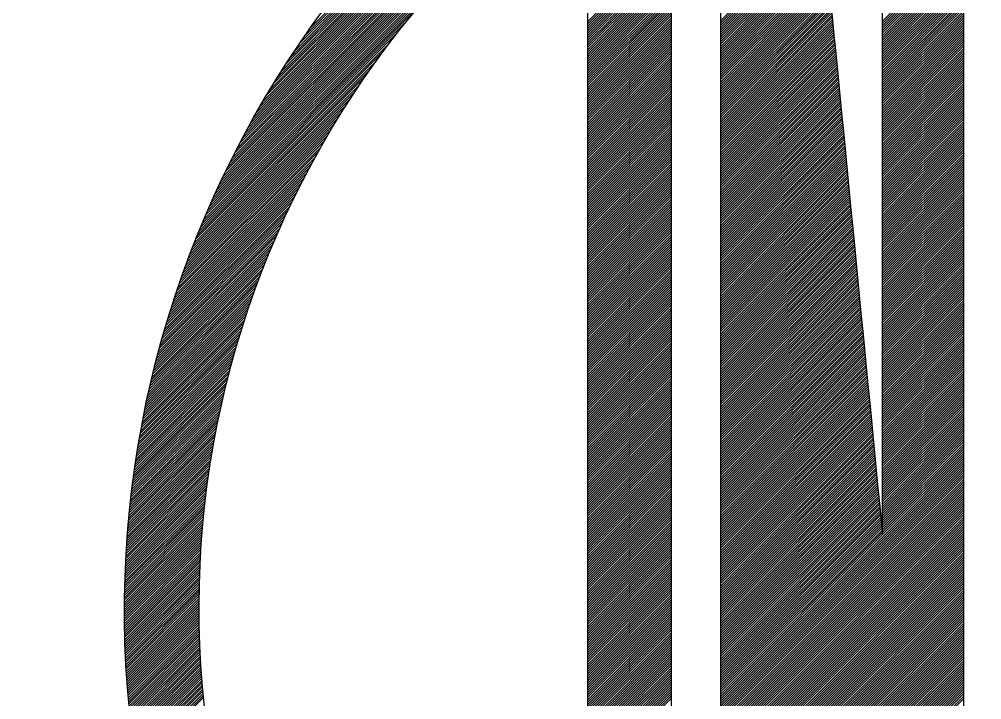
# Model space of a CAD drawing. Header units: inches. Extents: x -49881 to 95347, y -45374 to 27845.
# Drawn here: x 35354.1 to 35693.9, y 6308 to 6548.2 of the extents above; entities that cross this region are included whole.
import ezdxf

# ---------------------------------------------------------------- set-up
doc = ezdxf.new("R2010")
doc.units = ezdxf.units.IN
doc.header["$MEASUREMENT"] = 0
doc.layers.add('ONDOCS', color=7, linetype='Continuous', lineweight=0)

# ---------------------------------------------------------------- blocks, each defined once
blk = doc.blocks.new('240 BORDER A2')
at = {"layer": 'ONDOCS', "color": 7, "linetype": 'Continuous', "lineweight": -3, "ltscale": 100}
for p, q in [((574.3811, 56.5005), (577.5588, 59.6782)), ((574.3918, 56.5254), (577.534, 59.6675)), ((574.4027, 56.5504), (577.5089, 59.6566)), ((574.4138, 56.5757), (577.4836, 59.6455)), ((574.4252, 56.6013), (577.4581, 59.6341)), ((574.4369, 56.6271), (577.4322, 59.6224)), ((574.4488, 56.6531), (577.4062, 59.6105)), ((574.4611, 56.6795), (577.3798, 59.5982)), ((574.4736, 56.7062), (577.3531, 59.5857)), ((574.4864, 56.7331), (577.3262, 59.5729)), ((574.4995, 56.7604), (577.2989, 59.5598)), ((574.513, 56.788), (577.2713, 59.5463)), ((574.5268, 56.816), (577.2433, 59.5325)), ((574.541, 56.8443), (577.215, 59.5183)), ((574.5556, 56.873), (577.1863, 59.5037)), ((574.5705, 56.9021), (577.1572, 59.4888)), ((574.5859, 56.9316), (577.1277, 59.4734)), ((574.6017, 56.9616), (577.0977, 59.4576)), ((574.618, 56.992), (577.0673, 59.4413)), ((574.6348, 57.023), (577.0363, 59.4245)), ((574.6522, 57.0544), (577.0049, 59.4071)), ((574.67, 57.0865), (576.9728, 59.3893)), ((574.6885, 57.1191), (576.9402, 59.3708)), ((574.7076, 57.1523), (576.907, 59.3517)), ((574.7274, 57.1863), (576.873, 59.3319)), ((574.748, 57.221), (576.8383, 59.3113)), ((574.7693, 57.2565), (576.8029, 59.29)), ((574.7915, 57.2928), (576.7665, 59.2678)), ((574.8147, 57.3301), (576.7292, 59.2446)), ((574.8389, 57.3684), (576.6909, 59.2204)), ((574.8642, 57.4079), (576.6514, 59.1951)), ((574.8908, 57.4487), (576.6106, 59.1685)), ((574.9189, 57.4909), (576.5684, 59.1404)), ((574.9486, 57.5347), (576.5246, 59.1107)), ((574.9801, 57.5804), (576.4789, 59.0792)), ((575.0139, 57.6283), (576.431, 59.0454)), ((577.476, 57.6704), (578.0879, 58.2823)), ((577.476, 57.6562), (578.0892, 58.2694)), ((577.476, 57.6421), (578.0904, 58.2565)), ((577.476, 57.628), (578.0917, 58.2436)), ((577.476, 57.6138), (578.0929, 58.2307)), ((577.476, 57.5997), (578.0942, 58.2178)), ((576.6771, 57.6646), (577.1784, 58.1659)), ((577.476, 57.5855), (578.0954, 58.205)), ((577.476, 57.5714), (578.0967, 58.1921)), ((577.476, 57.5572), (578.0979, 58.1792)), ((577.476, 57.5431), (578.0992, 58.1663)), ((576.6771, 57.6505), (577.1784, 58.1517)), ((576.6771, 57.6363), (577.1784, 58.1376)), ((576.6771, 57.6222), (577.1784, 58.1234)), ((576.6771, 57.608), (577.1784, 58.1093)), ((577.476, 57.529), (578.1004, 58.1534)), ((577.476, 57.5148), (578.1017, 58.1405)), ((577.476, 57.5007), (578.1029, 58.1276)), ((577.476, 57.4865), (578.1042, 58.1147)), ((577.476, 57.4724), (578.1054, 58.1018)), ((578.4472, 57.6658), (578.9328, 58.1514)), ((578.4472, 57.6516), (578.9328, 58.1372)), ((578.4472, 57.6375), (578.9328, 58.1231)), ((578.4472, 57.6233), (578.9328, 58.1089)), ((576.6771, 57.5939), (577.1784, 58.0952)), ((576.6771, 57.5798), (577.1784, 58.081)), ((576.6771, 57.5656), (577.1784, 58.0669)), ((576.6771, 57.5515), (577.1784, 58.0527)), ((577.476, 57.4582), (578.1067, 58.0889)), ((577.476, 57.4441), (578.1079, 58.076)), ((577.476, 57.43), (578.1092, 58.0632)), ((577.476, 57.4158), (578.1104, 58.0503)), ((578.4472, 57.6092), (578.9328, 58.0948)), ((578.4472, 57.5951), (578.9328, 58.0806)), ((578.4472, 57.5809), (578.9328, 58.0665)), ((578.4472, 57.5668), (578.9328, 58.0524)), ((576.6771, 57.5373), (577.1784, 58.0386)), ((576.6771, 57.5232), (577.1784, 58.0245)), ((576.6771, 57.5091), (577.1784, 58.0103)), ((576.6771, 57.4949), (577.1784, 57.9962)), ((577.476, 57.4017), (578.1117, 58.0374)), ((577.476, 57.3875), (578.1129, 58.0245)), ((577.476, 57.3734), (578.1142, 58.0116)), ((577.476, 57.3593), (578.1154, 57.9987)), ((577.476, 57.3451), (578.1167, 57.9858)), ((578.4472, 57.5526), (578.9328, 58.0382)), ((578.4472, 57.5385), (578.9328, 58.0241)), ((578.4472, 57.5243), (578.9328, 58.0099)), ((578.4472, 57.5102), (578.9328, 57.9958)), ((576.6771, 57.4808), (577.1784, 57.982)), ((576.6771, 57.4666), (577.1784, 57.9679)), ((576.6771, 57.4525), (577.1784, 57.9537)), ((576.6771, 57.4383), (577.1784, 57.9396)), ((576.6771, 57.4242), (577.1784, 57.9255)), ((577.476, 57.331), (578.1179, 57.9729)), ((577.476, 57.3168), (578.1192, 57.96)), ((577.476, 57.3027), (578.1205, 57.9471)), ((577.476, 57.2885), (578.1217, 57.9342)), ((578.4472, 57.4961), (578.9328, 57.9817)), ((578.4472, 57.4819), (578.9328, 57.9675)), ((578.4472, 57.4678), (578.9328, 57.9534)), ((578.4472, 57.4536), (578.9328, 57.9392)), ((578.4472, 57.4395), (578.9328, 57.9251)), ((576.6771, 57.4101), (577.1784, 57.9113)), ((576.6771, 57.3959), (577.1784, 57.8972)), ((576.6771, 57.3818), (577.1784, 57.883)), ((576.6771, 57.3676), (577.1784, 57.8689)), ((577.476, 57.2744), (578.123, 57.9214)), ((577.476, 57.2603), (578.1242, 57.9085)), ((577.476, 57.2461), (578.1255, 57.8956)), ((577.476, 57.232), (578.1267, 57.8827)), ((577.476, 57.2178), (578.128, 57.8698)), ((578.4472, 57.4253), (578.9328, 57.9109)), ((578.4472, 57.4112), (578.9328, 57.8968)), ((578.4472, 57.3971), (578.9328, 57.8827)), ((578.4472, 57.3829), (578.9328, 57.8685)), ((574.3706, 56.4759), (575.7533, 57.8586)), ((576.6771, 57.3535), (577.1784, 57.8547)), ((576.6771, 57.3393), (577.1784, 57.8406)), ((576.6771, 57.3252), (577.1784, 57.8265)), ((576.6771, 57.3111), (577.1784, 57.8123)), ((577.476, 57.2037), (578.1292, 57.8569)), ((577.476, 57.1895), (578.1305, 57.844)), ((577.476, 57.1754), (578.1317, 57.8311)), ((577.476, 57.1613), (578.133, 57.8182)), ((578.4472, 57.3688), (578.9328, 57.8544)), ((578.4472, 57.3546), (578.9328, 57.8402)), ((578.4472, 57.3405), (578.9328, 57.8261)), ((578.4472, 57.3264), (578.9328, 57.8119)), ((574.3604, 56.4516), (575.6623, 57.7534)), ((576.6771, 57.2969), (577.1784, 57.7982)), ((576.6771, 57.2828), (577.1784, 57.784)), ((576.6771, 57.2686), (577.1784, 57.7699)), ((576.6771, 57.2545), (577.1784, 57.7558)), ((577.476, 57.1471), (578.1342, 57.8053)), ((577.476, 57.133), (578.1355, 57.7924)), ((577.476, 57.1188), (578.1367, 57.7796)), ((577.476, 57.1047), (578.138, 57.7667)), ((577.476, 57.0906), (578.1392, 57.7538)), ((578.4472, 57.3122), (578.9328, 57.7978)), ((578.4472, 57.2981), (578.9328, 57.7837)), ((578.4472, 57.2839), (578.9328, 57.7695)), ((578.4472, 57.2698), (578.9328, 57.7554)), ((576.6771, 57.2404), (577.1784, 57.7416)), ((576.6771, 57.2262), (577.1784, 57.7275)), ((576.6771, 57.2121), (577.1784, 57.7133)), ((576.6771, 57.1979), (577.1784, 57.6992)), ((577.476, 57.0764), (578.1405, 57.7409)), ((577.476, 57.0623), (578.1417, 57.728)), ((577.476, 57.0481), (578.143, 57.7151)), ((577.476, 57.034), (578.1442, 57.7022)), ((578.4472, 57.2556), (578.9328, 57.7412)), ((578.4472, 57.2415), (578.9328, 57.7271)), ((578.4472, 57.2274), (578.9328, 57.713)), ((578.4472, 57.2132), (578.9328, 57.6988)), ((574.3504, 56.4274), (575.5942, 57.6713)), ((576.6771, 57.1838), (577.1784, 57.685)), ((576.6771, 57.1696), (577.1784, 57.6709)), ((576.6771, 57.1555), (577.1784, 57.6568)), ((576.6771, 57.1414), (577.1784, 57.6426)), ((577.476, 57.0198), (578.1455, 57.6893)), ((577.476, 57.0057), (578.1467, 57.6764)), ((577.476, 56.9916), (578.148, 57.6635)), ((577.476, 56.9774), (578.1492, 57.6506)), ((577.476, 56.9633), (578.1505, 57.6378)), ((578.4472, 57.1991), (578.9328, 57.6847)), ((578.4472, 57.1849), (578.9328, 57.6705)), ((578.4472, 57.1708), (578.9328, 57.6564)), ((578.4472, 57.1566), (578.9328, 57.6422)), ((574.3406, 56.4035), (575.5381, 57.601)), ((576.6771, 57.1272), (577.1784, 57.6285)), ((576.6771, 57.1131), (577.1784, 57.6143)), ((576.6771, 57.0989), (577.1784, 57.6002)), ((576.6771, 57.0848), (577.1784, 57.586)), ((577.476, 56.9491), (578.1517, 57.6249)), ((577.476, 56.935), (578.153, 57.612)), ((577.476, 56.9208), (578.1542, 57.5991)), ((577.476, 56.9067), (578.1555, 57.5862)), ((578.4472, 57.1425), (578.9328, 57.6281)), ((578.4472, 57.1284), (578.9328, 57.614)), ((578.4472, 57.1142), (578.9328, 57.5998)), ((578.4472, 57.1001), (578.9328, 57.5857)), ((574.331, 56.3797), (575.4896, 57.5384)), ((576.6771, 57.0706), (577.1784, 57.5719)), ((576.6771, 57.0565), (577.1784, 57.5578)), ((576.6771, 57.0424), (577.1784, 57.5436)), ((576.6771, 57.0282), (577.1784, 57.5295)), ((577.476, 56.8926), (578.1567, 57.5733)), ((577.476, 56.8784), (578.158, 57.5604)), ((577.476, 56.8643), (578.1592, 57.5475)), ((577.476, 56.8501), (578.1605, 57.5346)), ((577.476, 56.836), (578.1617, 57.5217)), ((578.4472, 57.0859), (578.9328, 57.5715)), ((578.4472, 57.0718), (578.9328, 57.5574)), ((578.4472, 57.0577), (578.9328, 57.5432)), ((578.4472, 57.0435), (578.9328, 57.5291)), ((574.3216, 56.3562), (575.4466, 57.4811)), ((576.6771, 57.0141), (577.1784, 57.5153)), ((576.6771, 56.9999), (577.1784, 57.5012)), ((576.6771, 56.9858), (577.1784, 57.4871)), ((576.6771, 56.9717), (577.1784, 57.4729)), ((577.476, 56.8219), (578.163, 57.5088)), ((577.476, 56.8077), (578.1642, 57.496)), ((577.476, 56.7936), (578.1655, 57.4831)), ((577.476, 56.7794), (578.1668, 57.4702)), ((578.4472, 57.0294), (578.9328, 57.515)), ((578.4472, 57.0152), (578.9328, 57.5008)), ((578.4472, 57.0011), (578.9328, 57.4867)), ((578.4472, 56.9869), (578.9328, 57.4725)), ((574.3123, 56.3328), (575.4076, 57.428)), ((576.6771, 56.9575), (577.1784, 57.4588)), ((576.6771, 56.9434), (577.1784, 57.4446)), ((576.6771, 56.9292), (577.1784, 57.4305)), ((576.6771, 56.9151), (577.1784, 57.4163)), ((577.476, 56.7653), (578.168, 57.4573)), ((577.476, 56.7511), (578.1693, 57.4444)), ((577.476, 56.737), (578.1705, 57.4315)), ((577.476, 56.7229), (578.1718, 57.4186)), ((577.476, 56.7087), (578.173, 57.4057)), ((578.4472, 56.9728), (578.9328, 57.4584)), ((578.4472, 56.9587), (578.9328, 57.4443)), ((578.4472, 56.9445), (578.9328, 57.4301)), ((578.4472, 56.9304), (578.9328, 57.416)), ((574.3033, 56.3096), (575.3718, 57.3781)), ((576.6771, 56.9009), (577.1784, 57.4022)), ((576.6771, 56.8868), (577.1784, 57.3881)), ((576.6771, 56.8727), (577.1784, 57.3739)), ((576.6771, 56.8585), (577.1784, 57.3598)), ((577.476, 56.6946), (578.1743, 57.3928)), ((577.476, 56.6804), (578.1755, 57.3799)), ((577.476, 56.6663), (578.1768, 57.367)), ((577.476, 56.6521), (578.178, 57.3542)), ((578.4472, 56.9162), (578.9328, 57.4018)), ((578.4472, 56.9021), (578.9328, 57.3877)), ((578.4472, 56.8879), (578.9328, 57.3735)), ((578.4472, 56.8738), (578.9328, 57.3594)), ((574.2944, 56.2866), (575.3388, 57.3309)), ((576.6771, 56.8444), (577.1784, 57.3456)), ((576.6771, 56.8302), (577.1784, 57.3315)), ((576.6771, 56.8161), (577.1784, 57.3173)), ((576.6771, 56.8019), (577.1784, 57.3032)), ((576.6771, 56.7878), (577.1784, 57.2891)), ((577.476, 56.638), (578.1793, 57.3413)), ((577.476, 56.6239), (578.1805, 57.3284)), ((577.476, 56.6097), (578.1818, 57.3155)), ((577.476, 56.5956), (578.183, 57.3026)), ((577.476, 56.5814), (578.1843, 57.2897)), ((578.4472, 56.8597), (578.9328, 57.3453)), ((578.4472, 56.8455), (578.9328, 57.3311)), ((578.4472, 56.8314), (578.9328, 57.317)), ((578.4472, 56.8172), (578.9328, 57.3028)), ((578.4472, 56.8031), (578.9328, 57.2887)), ((574.2772, 56.2411), (575.279, 57.2429)), ((574.2857, 56.2638), (575.3079, 57.286)), ((576.6771, 56.7737), (577.1784, 57.2749)), ((576.6771, 56.7595), (577.1784, 57.2608)), ((576.6771, 56.7454), (577.1784, 57.2466)), ((576.6771, 56.7312), (577.1784, 57.2325)), ((577.476, 56.5673), (578.1855, 57.2768)), ((577.476, 56.5532), (578.1868, 57.2639)), ((577.476, 56.539), (578.188, 57.251)), ((577.476, 56.5249), (578.1893, 57.2381)), ((578.4472, 56.789), (578.9328, 57.2745)), ((578.4472, 56.7748), (578.9328, 57.2604)), ((578.4472, 56.7607), (578.9328, 57.2463)), ((578.4472, 56.7465), (578.9328, 57.2321)), ((574.2688, 56.2186), (575.2517, 57.2014)), ((576.6771, 56.7171), (577.1784, 57.2184)), ((576.6771, 56.703), (577.1784, 57.2042)), ((576.6771, 56.6888), (577.1784, 57.1901)), ((576.6771, 56.6747), (577.1784, 57.1759)), ((577.476, 56.5107), (578.1905, 57.2253)), ((577.476, 56.4966), (578.1918, 57.2124)), ((577.476, 56.4824), (578.193, 57.1995)), ((577.476, 56.4683), (578.1943, 57.1866)), ((577.476, 56.4542), (578.1955, 57.1737)), ((578.4472, 56.7324), (578.9328, 57.218)), ((578.4472, 56.7182), (578.9328, 57.2038)), ((578.4472, 56.7041), (578.9328, 57.1897)), ((578.4472, 56.69), (578.9328, 57.1756)), ((574.2526, 56.1741), (575.2013, 57.1228)), ((574.2606, 56.1962), (575.2259, 57.1615)), ((576.6771, 56.6605), (577.1784, 57.1618)), ((576.6771, 56.6464), (577.1784, 57.1476)), ((576.6771, 56.6322), (577.1784, 57.1335)), ((576.6771, 56.6181), (577.1784, 57.1194)), ((577.476, 56.44), (578.1968, 57.1608)), ((577.476, 56.4259), (578.198, 57.1479)), ((577.476, 56.4117), (578.1993, 57.135)), ((577.476, 56.3976), (578.2005, 57.1221)), ((578.4472, 56.6758), (578.9328, 57.1614)), ((578.4472, 56.6617), (578.9328, 57.1473)), ((578.4472, 56.6475), (578.9328, 57.1331)), ((578.4472, 56.6334), (578.9328, 57.119)), ((574.2447, 56.152), (575.1779, 57.0852)), ((576.6771, 56.604), (577.1784, 57.1052)), ((576.6771, 56.5898), (577.1784, 57.0911)), ((576.6771, 56.5757), (577.1784, 57.0769)), ((576.6771, 56.5615), (577.1784, 57.0628)), ((577.476, 56.3834), (578.2018, 57.1092)), ((577.476, 56.3693), (578.203, 57.0963)), ((577.476, 56.3552), (578.2043, 57.0835)), ((577.476, 56.341), (578.2055, 57.0706)), ((577.476, 56.3269), (578.2068, 57.0577)), ((578.4472, 56.6192), (578.9328, 57.1048)), ((578.4472, 56.6051), (578.9328, 57.0907)), ((578.4472, 56.591), (578.9328, 57.0766)), ((578.4472, 56.5768), (578.9328, 57.0624)), ((574.2294, 56.1084), (575.1342, 57.0132)), ((574.237, 56.1301), (575.1556, 57.0487)), ((576.6771, 56.5474), (577.1784, 57.0486)), ((576.6771, 56.5332), (577.1784, 57.0345)), ((576.6771, 56.5191), (577.1784, 57.0204)), ((576.6771, 56.505), (577.1784, 57.0062)), ((577.476, 56.3127), (578.208, 57.0448)), ((577.476, 56.2986), (578.2093, 57.0319)), ((577.476, 56.2845), (578.2105, 57.019)), ((577.476, 56.2703), (578.2118, 57.0061)), ((578.4472, 56.5627), (578.9328, 57.0483)), ((578.4472, 56.5485), (578.9328, 57.0341)), ((578.4472, 56.5344), (578.9328, 57.02)), ((578.4472, 56.5202), (578.9328, 57.0058)), ((574.2146, 56.0653), (575.0939, 56.9446)), ((574.2219, 56.0868), (575.1136, 56.9785)), ((576.6771, 56.4908), (577.1784, 56.9921)), ((576.6771, 56.4767), (577.1784, 56.9779)), ((576.6771, 56.4625), (577.1784, 56.9638)), ((576.6771, 56.4484), (577.1784, 56.9497)), ((577.476, 56.2562), (578.2131, 56.9932)), ((577.476, 56.242), (578.2143, 56.9803)), ((577.476, 56.2279), (578.2156, 56.9674)), ((577.476, 56.2137), (578.2168, 56.9545)), ((578.4472, 56.5061), (578.9328, 56.9917)), ((578.4472, 56.492), (578.9328, 56.9776)), ((578.4472, 56.4778), (578.9328, 56.9634)), ((578.4472, 56.4637), (578.9328, 56.9493)), ((574.2074, 56.044), (575.0749, 56.9115)), ((576.6771, 56.4343), (577.1784, 56.9355)), ((576.6771, 56.4201), (577.1784, 56.9214)), ((576.6771, 56.406), (577.1784, 56.9072)), ((576.6771, 56.3918), (577.1784, 56.8931)), ((577.476, 56.1996), (578.2181, 56.9417)), ((577.476, 56.1855), (578.2193, 56.9288)), ((577.476, 56.1713), (578.2206, 56.9159)), ((577.476, 56.1572), (578.2218, 56.903)), ((577.476, 56.143), (578.2231, 56.8901)), ((578.4472, 56.4495), (578.9328, 56.9351)), ((578.4472, 56.4354), (578.9328, 56.921)), ((578.4472, 56.4213), (578.9328, 56.9068)), ((578.4472, 56.4071), (578.9328, 56.8927)), ((574.1934, 56.0017), (575.0388, 56.8472)), ((574.2003, 56.0228), (575.0565, 56.879)), ((576.6771, 56.3777), (577.1784, 56.8789)), ((576.6771, 56.3635), (577.1784, 56.8648)), ((576.6771, 56.3494), (577.1784, 56.8507)), ((576.6771, 56.3353), (577.1784, 56.8365)), ((577.476, 56.1289), (578.2243, 56.8772)), ((577.476, 56.1147), (578.2256, 56.8643)), ((577.476, 56.1006), (578.2268, 56.8514)), ((577.476, 56.0865), (578.2281, 56.8385)), ((578.4472, 56.393), (578.9328, 56.8786)), ((578.4472, 56.3788), (578.9328, 56.8644)), ((578.4472, 56.3647), (578.9328, 56.8503)), ((578.4472, 56.3505), (578.9328, 56.8361)), ((574.18, 55.96), (575.0052, 56.7852)), ((574.1866, 55.9808), (575.0217, 56.8159)), ((576.6771, 56.3211), (577.1784, 56.8224)), ((576.6771, 56.307), (577.1784, 56.8082)), ((576.6771, 56.2928), (577.1784, 56.7941)), ((576.6771, 56.2787), (577.1784, 56.7799)), ((577.476, 56.0723), (578.2293, 56.8256)), ((577.476, 56.0582), (578.2306, 56.8127)), ((577.476, 56.044), (578.2318, 56.7999)), ((577.476, 56.0299), (578.2331, 56.787)), ((577.476, 56.0157), (578.2343, 56.7741)), ((578.4472, 56.3364), (578.9328, 56.822)), ((578.4472, 56.3223), (578.9328, 56.8079)), ((578.4472, 56.3081), (578.9328, 56.7937)), ((578.4472, 56.294), (578.9328, 56.7796)), ((574.167, 55.9187), (574.9736, 56.7253)), ((574.1734, 55.9393), (574.9891, 56.755)), ((576.6771, 56.2645), (577.1784, 56.7658)), ((576.6771, 56.2504), (577.1784, 56.7517)), ((576.6771, 56.2363), (577.1784, 56.7375)), ((576.6771, 56.2221), (577.1784, 56.7234)), ((577.476, 56.0016), (578.2356, 56.7612)), ((577.476, 55.9875), (578.2368, 56.7483)), ((577.476, 55.9733), (578.2381, 56.7354)), ((577.476, 55.9592), (578.2393, 56.7225)), ((578.4472, 56.2798), (578.9328, 56.7654)), ((578.4472, 56.2657), (578.9328, 56.7513)), ((578.4472, 56.2515), (578.9328, 56.7371)), ((578.4472, 56.2374), (578.9328, 56.723)), ((574.1544, 55.8779), (574.9439, 56.6673)), ((574.1607, 55.8983), (574.9585, 56.6961)), ((576.6771, 56.208), (577.1784, 56.7092)), ((576.6771, 56.1938), (577.1784, 56.6951)), ((576.6771, 56.1797), (577.1784, 56.681)), ((576.6771, 56.1656), (577.1784, 56.6668)), ((576.6771, 56.1514), (577.1784, 56.6527)), ((577.476, 55.945), (578.2406, 56.7096)), ((577.476, 55.9309), (578.2418, 56.6967)), ((577.476, 55.9168), (578.2431, 56.6838)), ((577.476, 55.9026), (578.2443, 56.6709)), ((577.476, 55.8885), (578.2456, 56.6581)), ((578.4472, 56.2233), (578.9328, 56.7089)), ((578.4472, 56.2091), (578.9328, 56.6947)), ((578.4472, 56.195), (578.9328, 56.6806)), ((578.4472, 56.1808), (578.9328, 56.6664)), ((574.1424, 55.8376), (574.9158, 56.611)), ((574.1484, 55.8577), (574.9296, 56.639)), ((576.6771, 56.1373), (577.1784, 56.6385)), ((576.6771, 56.1231), (577.1784, 56.6244)), ((576.6771, 56.109), (577.1784, 56.6102)), ((576.6771, 56.0948), (577.1784, 56.5961)), ((577.476, 55.8743), (578.2468, 56.6452)), ((577.476, 55.8602), (578.2481, 56.6323)), ((577.476, 55.846), (578.2493, 56.6194)), ((577.476, 55.8319), (578.2506, 56.6065)), ((578.4472, 56.1667), (578.9328, 56.6523)), ((578.4472, 56.1526), (578.9328, 56.6381)), ((578.4472, 56.1384), (578.9328, 56.624)), ((578.4472, 56.1243), (578.9328, 56.6099)), ((578.4472, 56.1101), (578.9328, 56.5957)), ((574.1307, 55.7976), (574.8892, 56.5561)), ((574.1365, 55.8175), (574.9023, 56.5834)), ((576.6771, 56.0807), (577.1784, 56.582)), ((576.6771, 56.0666), (577.1784, 56.5678)), ((576.6771, 56.0524), (577.1784, 56.5537)), ((576.6771, 56.0383), (577.1784, 56.5395)), ((577.476, 55.8178), (578.2518, 56.5936)), ((577.476, 55.8036), (578.2531, 56.5807)), ((577.476, 55.7895), (578.2543, 56.5678)), ((577.476, 55.7753), (578.2556, 56.5549)), ((577.476, 55.7612), (578.2568, 56.542)), ((578.4472, 56.096), (578.9328, 56.5816)), ((578.4472, 56.0818), (578.9328, 56.5674)), ((578.4472, 56.0677), (578.9328, 56.5533)), ((578.4472, 56.0536), (578.9328, 56.5392)), ((574.1195, 55.7581), (574.864, 56.5027)), ((574.1251, 55.7778), (574.8765, 56.5292)), ((576.6771, 56.0241), (577.1784, 56.5254)), ((576.6771, 56.01), (577.1784, 56.5112)), ((576.6771, 55.9958), (577.1784, 56.4971)), ((576.6771, 55.9817), (577.1784, 56.483)), ((577.476, 55.747), (578.2581, 56.5291)), ((577.476, 55.7329), (578.2594, 56.5163)), ((577.476, 55.7188), (578.2606, 56.5034)), ((577.476, 55.7046), (578.2619, 56.4905)), ((578.4472, 56.0394), (578.9328, 56.525)), ((578.4472, 56.0253), (578.9328, 56.5109)), ((578.4472, 56.0111), (578.9328, 56.4967)), ((578.4472, 55.997), (578.9328, 56.4826)), ((574.1034, 55.6996), (574.8286, 56.4247)), ((574.1087, 55.719), (574.8401, 56.4504)), ((574.114, 55.7385), (574.8519, 56.4764)), ((576.6771, 55.9676), (577.1784, 56.4688)), ((576.6771, 55.9534), (577.1784, 56.4547)), ((576.6771, 55.9393), (577.1784, 56.4405)), ((576.6771, 55.9251), (577.1784, 56.4264)), ((577.476, 55.6905), (578.2631, 56.4776)), ((577.476, 55.6763), (578.2644, 56.4647)), ((577.476, 55.6622), (578.2656, 56.4518)), ((577.476, 55.6481), (578.2669, 56.4389)), ((577.476, 55.6339), (578.2681, 56.426)), ((578.4472, 55.9828), (578.9328, 56.4684)), ((578.4472, 55.9687), (578.9328, 56.4543)), ((578.4472, 55.9546), (578.9328, 56.4402)), ((578.4472, 55.9404), (578.9328, 56.426)), ((574.0931, 55.661), (574.8063, 56.3742)), ((574.0982, 55.6803), (574.8173, 56.3993)), ((576.6771, 55.911), (577.1784, 56.4123)), ((576.6771, 55.8968), (577.1784, 56.3981)), ((576.6771, 55.8827), (577.1784, 56.384)), ((576.6771, 55.8686), (577.1784, 56.3698)), ((577.476, 55.6198), (578.2694, 56.4131)), ((577.476, 55.6056), (578.2706, 56.4002)), ((577.476, 55.5915), (578.2719, 56.3873)), ((577.476, 55.5773), (578.2731, 56.3745)), ((578.4472, 55.9263), (578.9328, 56.4119)), ((578.4472, 55.9121), (578.9328, 56.3977)), ((578.4472, 55.898), (578.9328, 56.3836)), ((578.4472, 55.8839), (578.9328, 56.3694)), ((574.0832, 55.6229), (574.7851, 56.3247)), ((574.0881, 55.6419), (574.7956, 56.3493)), ((576.6771, 55.8544), (577.1784, 56.3557)), ((576.6771, 55.8403), (577.1784, 56.3415)), ((576.6771, 55.8261), (577.1784, 56.3274)), ((576.6771, 55.812), (577.1784, 56.3133)), ((577.476, 55.5632), (578.2744, 56.3616)), ((577.476, 55.5491), (578.2756, 56.3487)), ((577.476, 55.5349), (578.2769, 56.3358)), ((577.476, 55.5208), (578.2781, 56.3229)), ((577.476, 55.5066), (578.2794, 56.31)), ((578.4472, 55.8697), (578.9328, 56.3553)), ((578.4472, 55.8556), (578.9328, 56.3412)), ((578.4472, 55.8414), (578.9328, 56.327)), ((578.4472, 55.8273), (578.9328, 56.3129)), ((574.0691, 55.5662), (574.755, 56.2522)), ((574.0737, 55.585), (574.7648, 56.2761)), ((574.0784, 55.6039), (574.7748, 56.3003)), ((576.6771, 55.7979), (577.1784, 56.2991)), ((576.6771, 55.7837), (577.1784, 56.285)), ((576.6771, 55.7696), (577.1784, 56.2708)), ((576.6771, 55.7554), (577.1784, 56.2567)), ((577.476, 55.4925), (578.2806, 56.2971)), ((577.476, 55.4783), (578.2819, 56.2842)), ((577.476, 55.4642), (578.2831, 56.2713)), ((577.476, 55.4501), (578.2844, 56.2584)), ((578.4472, 55.8131), (578.9328, 56.2987)), ((578.4472, 55.799), (578.9328, 56.2846)), ((578.4472, 55.7849), (578.9328, 56.2705)), ((578.4472, 55.7707), (578.9328, 56.2563)), ((574.06, 55.5289), (574.7361, 56.205)), ((574.0645, 55.5475), (574.7454, 56.2285)), ((576.6771, 55.7413), (577.1784, 56.2425)), ((576.6771, 55.7271), (577.1784, 56.2284)), ((576.6771, 55.713), (577.1784, 56.2143)), ((576.6771, 55.6989), (577.1784, 56.2001)), ((577.476, 55.4359), (578.2856, 56.2456)), ((577.476, 55.4218), (578.2869, 56.2327)), ((577.476, 55.4076), (578.2881, 56.2198)), ((577.476, 55.3935), (578.2894, 56.2069)), ((577.476, 55.3794), (578.2906, 56.194)), ((578.4472, 55.7566), (578.9328, 56.2422)), ((578.4472, 55.7424), (578.9328, 56.228)), ((578.4472, 55.7283), (578.9328, 56.2139)), ((578.4472, 55.7141), (578.9328, 56.1997)), ((574.0471, 55.4736), (574.7091, 56.1356)), ((574.0513, 55.4919), (574.7179, 56.1585)), ((574.0556, 55.5104), (574.7269, 56.1816)), ((576.6771, 55.6847), (577.1784, 56.186)), ((576.6771, 55.6706), (577.1784, 56.1718)), ((576.6771, 55.6564), (577.1784, 56.1577)), ((576.6771, 55.6423), (577.1784, 56.1436)), ((577.476, 55.3652), (578.2919, 56.1811)), ((577.476, 55.3511), (578.2931, 56.1682)), ((577.476, 55.3369), (578.2944, 56.1553)), ((577.476, 55.3228), (578.2956, 56.1424)), ((578.4472, 55.7), (578.9328, 56.1856)), ((578.4472, 55.6859), (578.9328, 56.1715)), ((578.4472, 55.6717), (578.9328, 56.1573)), ((578.4472, 55.6576), (578.9328, 56.1432)), ((574.0388, 55.437), (574.6921, 56.0903)), ((574.0429, 55.4553), (574.7005, 56.1129)), ((576.6771, 55.6281), (577.1784, 56.1294)), ((576.6771, 55.614), (577.1784, 56.1153)), ((576.6771, 55.5999), (577.1784, 56.1011)), ((576.6771, 55.5857), (577.1784, 56.087)), ((577.476, 55.3086), (578.2969, 56.1295)), ((577.476, 55.2945), (578.2981, 56.1166)), ((577.476, 55.2804), (578.2994, 56.1038)), ((577.476, 55.2662), (578.3006, 56.0909)), ((577.476, 55.2521), (578.3019, 56.078)), ((578.4472, 55.6434), (578.9328, 56.129)), ((578.4472, 55.6293), (578.9328, 56.1149)), ((578.4472, 55.6152), (578.9328, 56.1007)), ((578.4472, 55.601), (578.9328, 56.0866)), ((574.0271, 55.3828), (574.6678, 56.0236)), ((574.0309, 55.4008), (574.6758, 56.0457)), ((574.0348, 55.4189), (574.6838, 56.0679)), ((576.6771, 55.5716), (577.1784, 56.0728)), ((576.6771, 55.5574), (577.1784, 56.0587)), ((576.6771, 55.5433), (577.1784, 56.0446)), ((576.6771, 55.5292), (577.1784, 56.0304)), ((577.476, 55.2379), (578.3031, 56.0651)), ((577.476, 55.2238), (578.3044, 56.0522)), ((577.476, 55.2096), (578.3057, 56.0393)), ((577.476, 55.1955), (578.3069, 56.0264)), ((578.4472, 55.5869), (578.9328, 56.0725)), ((578.4472, 55.5727), (578.9328, 56.0583)), ((578.4472, 55.5586), (578.9328, 56.0442)), ((578.4472, 55.5444), (578.9328, 56.03)), ((574.0196, 55.3471), (574.6525, 55.98)), ((574.0233, 55.3649), (574.6601, 56.0017)), ((576.6771, 55.515), (577.1784, 56.0163)), ((576.6771, 55.5009), (577.1784, 56.0021)), ((576.6771, 55.4867), (577.1784, 55.988)), ((576.6771, 55.4726), (577.1784, 55.9738)), ((576.6771, 55.4584), (577.1784, 55.9597)), ((577.476, 55.1814), (578.3082, 56.0135)), ((577.476, 55.1672), (578.3094, 56.0006)), ((577.476, 55.1531), (578.3107, 55.9877)), ((577.476, 55.1389), (578.3119, 55.9748)), ((577.476, 55.1248), (578.3132, 55.962)), ((578.4472, 55.5303), (578.9328, 56.0159)), ((578.4472, 55.5162), (578.9328, 56.0018)), ((578.4472, 55.502), (578.9328, 55.9876)), ((578.4472, 55.4879), (578.9328, 55.9735)), ((578.4472, 55.4737), (578.9328, 55.9593)), ((574.0089, 55.2939), (574.6306, 55.9157)), ((574.0124, 55.3116), (574.6378, 55.937)), ((574.0159, 55.3293), (574.6451, 55.9584)), ((576.6771, 55.4443), (577.1784, 55.9456)), ((576.6771, 55.4302), (577.1784, 55.9314)), ((576.6771, 55.416), (577.1784, 55.9173)), ((576.6771, 55.4019), (577.1784, 55.9031)), ((577.476, 55.1107), (578.3144, 55.9491)), ((577.476, 55.0965), (578.3157, 55.9362)), ((577.476, 55.0824), (578.3169, 55.9233)), ((577.476, 55.0682), (578.3182, 55.9104)), ((578.4472, 55.4596), (578.9328, 55.9452)), ((578.4472, 55.4454), (578.9328, 55.931)), ((578.4472, 55.4313), (578.9328, 55.9169)), ((578.4472, 55.4172), (578.9328, 55.9028)), ((573.9987, 55.2414), (574.61, 55.8526)), ((574.0021, 55.2588), (574.6167, 55.8735)), ((574.0054, 55.2763), (574.6236, 55.8945)), ((576.6771, 55.3877), (577.1784, 55.889)), ((576.6771, 55.3736), (577.1784, 55.8749)), ((576.6771, 55.3594), (577.1784, 55.8607)), ((576.6771, 55.3453), (577.1784, 55.8466)), ((577.476, 55.0541), (578.3194, 55.8975)), ((577.476, 55.0399), (578.3207, 55.8846)), ((577.476, 55.0258), (578.3219, 55.8717)), ((577.476, 55.0117), (578.3232, 55.8588)), ((577.476, 54.9975), (578.3244, 55.8459)), ((578.4472, 55.403), (578.9328, 55.8886)), ((578.4472, 55.3889), (578.9328, 55.8745)), ((578.4472, 55.3747), (578.9328, 55.8603)), ((578.4472, 55.3606), (578.9328, 55.8462)), ((573.9892, 55.1894), (574.5906, 55.7908)), ((573.9923, 55.2067), (574.5969, 55.8113)), ((573.9955, 55.224), (574.6034, 55.8319)), ((576.6771, 55.3312), (577.1784, 55.8324)), ((576.6771, 55.317), (577.1784, 55.8183)), ((576.6771, 55.3029), (577.1784, 55.8041)), ((576.6771, 55.2887), (577.1784, 55.79)), ((577.476, 54.9834), (578.3257, 55.833)), ((577.476, 54.9692), (578.3269, 55.8202)), ((577.476, 54.9551), (578.3282, 55.8073)), ((577.476, 54.9409), (578.3294, 55.7944)), ((578.4472, 55.3465), (578.9328, 55.832)), ((578.4472, 55.3323), (578.9328, 55.8179)), ((578.4472, 55.3182), (578.9328, 55.8038)), ((578.4472, 55.304), (578.9328, 55.7896)), ((573.9803, 55.1381), (574.5722, 55.73)), ((573.9832, 55.1551), (574.5782, 55.7501)), ((573.9862, 55.1722), (574.5843, 55.7704)), ((576.6771, 55.2746), (577.1784, 55.7759)), ((576.6771, 55.2605), (577.1784, 55.7617)), ((576.6771, 55.2463), (577.1784, 55.7476)), ((576.6771, 55.2322), (577.1784, 55.7334)), ((577.476, 54.9268), (578.3307, 55.7815)), ((577.476, 54.9127), (578.3319, 55.7686)), ((577.476, 54.8985), (578.3332, 55.7557)), ((577.476, 54.8844), (578.3344, 55.7428)), ((577.476, 54.8702), (578.3357, 55.7299)), ((578.4472, 55.2899), (578.9328, 55.7755)), ((578.4472, 55.2757), (578.9328, 55.7613)), ((578.4472, 55.2616), (578.9328, 55.7472)), ((578.4472, 55.2475), (578.9328, 55.7331)), ((573.9719, 55.0872), (574.555, 55.6703)), ((573.9746, 55.1041), (574.5606, 55.6901)), ((573.9774, 55.1211), (574.5664, 55.71)), ((576.6771, 55.218), (577.1784, 55.7193)), ((576.6771, 55.2039), (577.1784, 55.7051)), ((576.6771, 55.1897), (577.1784, 55.691)), ((576.6771, 55.1756), (577.1784, 55.6769)), ((577.476, 54.8561), (578.3369, 55.717)), ((577.476, 54.842), (578.3382, 55.7041)), ((577.476, 54.8278), (578.3394, 55.6912)), ((577.476, 54.8137), (578.3407, 55.6784)), ((578.4472, 55.2333), (578.9328, 55.7189)), ((578.4472, 55.2192), (578.9328, 55.7048)), ((578.4472, 55.205), (578.9328, 55.6906)), ((578.4472, 55.1909), (578.9328, 55.6765)), ((573.9666, 55.0536), (574.544, 55.6311)), ((573.9692, 55.0704), (574.5494, 55.6506)), ((576.6771, 55.1615), (577.1784, 55.6627)), ((576.6771, 55.1473), (577.1784, 55.6486)), ((576.6771, 55.1332), (577.1784, 55.6344)), ((576.6771, 55.119), (577.1784, 55.6203)), ((577.476, 54.7995), (578.3419, 55.6655)), ((577.476, 54.7854), (578.3432, 55.6526)), ((577.476, 54.7712), (578.3444, 55.6397)), ((577.476, 54.7571), (578.3457, 55.6268)), ((577.476, 54.743), (578.3469, 55.6139)), ((578.4472, 55.1767), (578.9328, 55.6623)), ((578.4472, 55.1626), (578.9328, 55.6482)), ((578.4472, 55.1485), (578.9328, 55.6341)), ((578.4472, 55.1343), (578.9328, 55.6199)), ((573.959, 55.0037), (574.5283, 55.573)), ((573.9615, 55.0203), (574.5334, 55.5922)), ((573.964, 55.0369), (574.5387, 55.6116)), ((576.6771, 55.1049), (577.1784, 55.6061)), ((576.6771, 55.0907), (577.1784, 55.592)), ((576.6771, 55.0766), (577.1784, 55.5779)), ((576.6771, 55.0625), (577.1784, 55.5637)), ((577.476, 54.7288), (578.3482, 55.601)), ((577.476, 54.7147), (578.3494, 55.5881)), ((577.476, 54.7005), (578.3507, 55.5752)), ((577.476, 54.6864), (578.352, 55.5623)), ((578.4472, 55.1202), (578.9328, 55.6058)), ((578.4472, 55.106), (578.9328, 55.5916)), ((578.4472, 55.0919), (578.9328, 55.5775)), ((578.4472, 55.0778), (578.9328, 55.5633)), ((573.9497, 54.9378), (574.5088, 55.4969)), ((573.952, 54.9542), (574.5135, 55.5158)), ((573.9543, 54.9706), (574.5184, 55.5347)), ((573.9566, 54.9871), (574.5233, 55.5538)), ((576.6771, 55.0483), (577.1784, 55.5496)), ((576.6771, 55.0342), (577.1784, 55.5354)), ((576.6771, 55.02), (577.1784, 55.5213)), ((576.6771, 55.0059), (577.1784, 55.5072)), ((577.476, 54.6722), (578.3532, 55.5494)), ((577.476, 54.6581), (578.3545, 55.5366)), ((577.476, 54.644), (578.3557, 55.5237)), ((577.476, 54.6298), (578.357, 55.5108)), ((577.476, 54.6157), (578.3582, 55.4979)), ((578.4472, 55.0636), (578.9328, 55.5492)), ((578.4472, 55.0495), (578.9328, 55.5351)), ((578.4472, 55.0353), (578.9328, 55.5209)), ((578.4472, 55.0212), (578.9328, 55.5068)), ((573.9433, 54.889), (574.4952, 55.4408)), ((573.9454, 54.9052), (574.4996, 55.4594)), ((573.9475, 54.9215), (574.5042, 55.4781)), ((576.6771, 54.9918), (577.1784, 55.493)), ((576.6771, 54.9776), (577.1784, 55.4789)), ((576.6771, 54.9635), (577.1784, 55.4647)), ((576.6771, 54.9493), (577.1784, 55.4506)), ((577.476, 54.6015), (578.3595, 55.485)), ((577.476, 54.5874), (578.3607, 55.4721)), ((577.476, 54.5733), (578.362, 55.4592)), ((577.476, 54.5591), (578.3632, 55.4463)), ((578.4472, 55.007), (578.9328, 55.4926)), ((578.4472, 54.9929), (578.9328, 55.4785)), ((578.4472, 54.9788), (578.9328, 55.4644)), ((578.4472, 54.9646), (578.9328, 55.4502)), ((573.9374, 54.8406), (574.4823, 55.3855)), ((573.9393, 54.8566), (574.4865, 55.4039)), ((573.9413, 54.8728), (574.4908, 55.4223)), ((576.6771, 54.9352), (577.1784, 55.4364)), ((576.6771, 54.921), (577.1784, 55.4223)), ((576.6771, 54.9069), (577.1784, 55.4082)), ((576.6771, 54.8928), (577.1784, 55.394)), ((577.476, 54.545), (578.3645, 55.4334)), ((577.476, 54.5308), (578.3657, 55.4205)), ((577.476, 54.5167), (578.367, 55.4077)), ((577.476, 54.5025), (578.3682, 55.3948)), ((577.476, 54.4884), (578.3695, 55.3819)), ((578.4472, 54.9505), (578.9328, 55.4361)), ((578.4472, 54.9363), (578.9328, 55.4219)), ((578.4472, 54.9222), (578.9328, 55.4078)), ((578.4472, 54.908), (578.9328, 55.3936)), ((573.9318, 54.7926), (574.4702, 55.331)), ((573.9336, 54.8086), (574.4741, 55.3491)), ((573.9355, 54.8245), (574.4782, 55.3672)), ((576.6771, 54.8786), (577.1784, 55.3799)), ((576.6771, 54.8645), (577.1784, 55.3657)), ((576.6771, 54.8503), (577.1784, 55.3516)), ((576.6771, 54.8362), (577.1784, 55.3374)), ((576.6771, 54.822), (577.1784, 55.3233)), ((577.476, 54.4743), (578.3707, 55.369)), ((577.476, 54.4601), (578.372, 55.3561)), ((577.476, 54.446), (578.3732, 55.3432)), ((577.476, 54.4318), (578.3745, 55.3303)), ((578.4472, 54.8939), (578.9328, 55.3795)), ((578.4472, 54.8798), (578.9328, 55.3654)), ((578.4472, 54.8656), (578.9328, 55.3512)), ((578.4472, 54.8515), (578.9328, 55.3371)), ((573.9268, 54.7451), (574.4588, 55.2771)), ((573.9284, 54.7609), (574.4625, 55.295)), ((573.9301, 54.7768), (574.4663, 55.3129)), ((576.6771, 54.8079), (577.1784, 55.3092)), ((576.6771, 54.7938), (577.1784, 55.295)), ((576.6771, 54.7796), (577.1784, 55.2809)), ((576.6771, 54.7655), (577.1784, 55.2667)), ((577.476, 54.4177), (578.3757, 55.3174)), ((577.476, 54.4035), (578.377, 55.3045)), ((577.476, 54.3894), (578.3782, 55.2916)), ((577.476, 54.3753), (578.3795, 55.2787)), ((577.476, 54.3611), (578.3807, 55.2659)), ((578.4472, 54.8373), (578.9328, 55.3229)), ((578.4472, 54.8232), (578.9328, 55.3088)), ((578.4472, 54.8091), (578.9328, 55.2946)), ((578.4472, 54.7949), (578.9328, 55.2805)), ((578.4472, 54.7808), (578.9328, 55.2664)), ((573.9221, 54.6981), (574.4481, 55.224)), ((573.9236, 54.7137), (574.4516, 55.2416)), ((573.9252, 54.7294), (574.4551, 55.2594)), ((576.6771, 54.7513), (577.1784, 55.2526)), ((576.6771, 54.7372), (577.1784, 55.2385)), ((576.6771, 54.7231), (577.1784, 55.2243)), ((576.6771, 54.7089), (577.1784, 55.2102)), ((577.476, 54.347), (578.382, 55.253)), ((577.476, 54.3328), (578.3832, 55.2401)), ((577.476, 54.3187), (578.3845, 55.2272)), ((577.476, 54.3046), (578.3857, 55.2143)), ((578.4472, 54.7666), (578.9328, 55.2522)), ((578.4472, 54.7525), (578.9328, 55.2381)), ((578.4472, 54.7383), (578.9328, 55.2239)), ((578.4472, 54.7242), (578.9328, 55.2098)), ((573.9165, 54.6359), (574.4348, 55.1542)), ((573.9179, 54.6514), (574.438, 55.1715)), ((573.9192, 54.6669), (574.4413, 55.189)), ((573.9206, 54.6824), (574.4446, 55.2064)), ((576.6771, 54.6948), (577.1784, 55.196)), ((576.6771, 54.6806), (577.1784, 55.1819)), ((576.6771, 54.6665), (577.1784, 55.1677)), ((576.6771, 54.6523), (577.1784, 55.1536)), ((577.476, 54.2904), (578.387, 55.2014)), ((577.476, 54.2763), (578.3882, 55.1885)), ((577.476, 54.2621), (578.3895, 55.1756)), ((577.476, 54.248), (578.3907, 55.1627)), ((577.476, 54.2338), (578.392, 55.1498)), ((578.4472, 54.7101), (578.9328, 55.1957)), ((578.4472, 54.6959), (578.9328, 55.1815)), ((578.4472, 54.6818), (578.9328, 55.1674)), ((578.4472, 54.6676), (578.9328, 55.1532)), ((573.9128, 54.5898), (574.4256, 55.1025)), ((573.914, 54.6051), (574.4286, 55.1197)), ((573.9152, 54.6205), (574.4317, 55.1369)), ((576.6771, 54.6382), (577.1784, 55.1395)), ((576.6771, 54.6241), (577.1784, 55.1253)), ((576.6771, 54.6099), (577.1784, 55.1112)), ((576.6771, 54.5958), (577.1784, 55.097)), ((577.476, 54.2197), (578.3932, 55.1369)), ((577.476, 54.2056), (578.3945, 55.1241)), ((577.476, 54.1914), (578.3957, 55.1112)), ((577.476, 54.1773), (578.397, 55.0983)), ((578.4472, 54.6535), (578.9328, 55.1391)), ((578.4472, 54.6393), (578.9328, 55.1249)), ((578.4472, 54.6252), (578.9328, 55.1108)), ((578.4472, 54.6111), (578.9328, 55.0967)), ((573.9084, 54.5288), (574.4142, 55.0346)), ((573.9095, 54.544), (574.417, 55.0515)), ((573.9105, 54.5592), (574.4198, 55.0684)), ((573.9117, 54.5745), (574.4226, 55.0855)), ((576.6771, 54.5816), (577.1784, 55.0829)), ((576.6771, 54.5675), (577.1784, 55.0687)), ((576.6771, 54.5533), (577.1784, 55.0546)), ((576.6771, 54.5392), (577.1784, 55.0405)), ((577.476, 54.1631), (578.3983, 55.0854)), ((577.476, 54.149), (578.3995, 55.0725)), ((577.476, 54.1348), (578.4008, 55.0596)), ((577.476, 53.5974), (578.9328, 55.0542)), ((577.476, 54.1207), (578.402, 55.0467)), ((577.476, 53.5833), (578.9328, 55.0401)), ((578.4472, 54.5969), (578.9328, 55.0825)), ((578.4472, 54.5828), (578.9328, 55.0684)), ((573.9056, 54.4835), (574.4064, 54.9843)), ((573.9065, 54.4986), (574.4089, 55.001)), ((573.9074, 54.5137), (574.4115, 55.0178)), ((576.6771, 54.5251), (577.1784, 55.0263)), ((576.6771, 54.5109), (577.1784, 55.0122)), ((576.6771, 54.4968), (577.1784, 54.998)), ((576.6771, 54.4826), (577.1784, 54.9839)), ((577.476, 54.1066), (578.4033, 55.0338)), ((577.476, 53.5692), (578.9328, 55.0259)), ((577.476, 54.0924), (578.4045, 55.0209)), ((577.476, 53.555), (578.9328, 55.0118)), ((577.476, 54.0783), (578.4058, 55.008)), ((577.476, 53.5409), (578.9328, 54.9977)), ((577.476, 54.0641), (578.407, 54.9951)), ((577.476, 53.5267), (578.9328, 54.9835)), ((577.476, 54.05), (578.4083, 54.9823)), ((573.9031, 54.4386), (574.399, 54.9346)), ((573.9039, 54.4536), (574.4014, 54.9511)), ((573.9047, 54.4685), (574.4039, 54.9677)), ((576.6771, 54.4685), (577.1784, 54.9698)), ((576.6771, 54.4544), (577.1784, 54.9556)), ((576.6771, 54.4402), (577.1784, 54.9415)), ((576.6771, 54.4261), (577.1784, 54.9273)), ((577.476, 54.0359), (578.4095, 54.9694)), ((577.476, 53.5126), (578.9328, 54.9694)), ((577.476, 54.0217), (578.4108, 54.9565)), ((577.476, 53.4984), (578.9328, 54.9552)), ((577.476, 54.0076), (578.412, 54.9436)), ((577.476, 53.4843), (578.9328, 54.9411)), ((577.476, 53.9934), (578.4133, 54.9307)), ((577.476, 53.4702), (578.9328, 54.927)), ((573.9003, 54.3793), (574.3901, 54.8691)), ((573.901, 54.3941), (574.3922, 54.8853)), ((573.9016, 54.4089), (574.3945, 54.9017)), ((573.9024, 54.4237), (574.3967, 54.9181)), ((576.6771, 54.4119), (577.1784, 54.9132)), ((576.6771, 54.3978), (577.1784, 54.899)), ((576.6771, 54.3836), (577.1784, 54.8849)), ((576.6771, 54.3695), (577.1784, 54.8708)), ((577.476, 53.9793), (578.4145, 54.9178)), ((577.476, 53.456), (578.9328, 54.9128)), ((577.476, 53.9651), (578.4158, 54.9049)), ((577.476, 53.4419), (578.9328, 54.8987)), ((577.476, 53.951), (578.417, 54.892)), ((577.476, 53.4277), (578.9328, 54.8845)), ((577.476, 53.9369), (578.4183, 54.8791)), ((577.476, 53.4136), (578.9328, 54.8704)), ((577.476, 53.9227), (578.4195, 54.8662)), ((573.8982, 54.3206), (574.382, 54.8044)), ((573.8987, 54.3352), (574.384, 54.8205)), ((573.8992, 54.3499), (574.386, 54.8366)), ((573.8997, 54.3646), (574.388, 54.8528)), ((576.6771, 54.3554), (577.1784, 54.8566)), ((576.6771, 54.3412), (577.1784, 54.8425)), ((576.6771, 54.3271), (577.1784, 54.8283)), ((576.6771, 54.3129), (577.1784, 54.8142)), ((577.476, 53.3995), (578.9328, 54.8562)), ((577.476, 53.9086), (578.4208, 54.8533)), ((577.476, 53.3853), (578.9328, 54.8421)), ((577.476, 53.8944), (578.422, 54.8405)), ((577.476, 53.3712), (578.9328, 54.828)), ((577.476, 53.8803), (578.4233, 54.8276)), ((577.476, 53.8661), (578.4245, 54.8147)), ((577.476, 53.357), (578.9328, 54.8138)), ((573.8969, 54.2769), (574.3766, 54.7565)), ((573.8973, 54.2914), (574.3783, 54.7725)), ((573.8977, 54.306), (574.3802, 54.7884)), ((576.6771, 54.2988), (577.1784, 54.8)), ((576.6771, 54.2846), (577.1784, 54.7859)), ((576.6771, 54.2705), (577.1784, 54.7718)), ((576.6771, 54.2564), (577.1784, 54.7576)), ((577.476, 53.852), (578.4258, 54.8018)), ((577.476, 53.3429), (578.9328, 54.7997)), ((577.476, 53.8379), (578.427, 54.7889)), ((577.476, 53.3287), (578.9328, 54.7855)), ((577.476, 53.8237), (578.4283, 54.776)), ((577.476, 53.3146), (578.9328, 54.7714)), ((577.476, 53.8096), (578.4295, 54.7631)), ((577.476, 53.3005), (578.9328, 54.7572)), ((577.476, 53.7954), (578.4308, 54.7502)), ((573.8958, 54.2192), (574.37, 54.6934)), ((573.896, 54.2335), (574.3716, 54.7091)), ((573.8963, 54.248), (574.3732, 54.7249)), ((573.8966, 54.2624), (574.3749, 54.7407)), ((576.6771, 54.2422), (577.1784, 54.7435)), ((576.6771, 54.2281), (577.1784, 54.7293)), ((576.6771, 54.2139), (577.1784, 54.7152)), ((576.6771, 54.1998), (577.1784, 54.7011)), ((577.476, 53.2863), (578.9328, 54.7431)), ((577.476, 53.7813), (578.432, 54.7373)), ((577.476, 53.2722), (578.9328, 54.729)), ((577.476, 53.7671), (578.4333, 54.7244)), ((577.476, 53.258), (578.9328, 54.7148)), ((577.476, 53.753), (578.4345, 54.7115)), ((577.476, 53.2439), (578.9328, 54.7007)), ((577.476, 53.7389), (578.4358, 54.6987)), ((573.8952, 54.162), (574.3642, 54.631)), ((573.8953, 54.1762), (574.3656, 54.6466)), ((573.8954, 54.1905), (574.367, 54.6621)), ((573.8956, 54.2048), (574.3685, 54.6777)), ((576.6771, 54.1857), (577.1784, 54.6869)), ((576.6771, 54.1715), (577.1784, 54.6728)), ((576.6771, 54.1574), (577.1784, 54.6586)), ((576.6771, 54.1432), (577.1784, 54.6445)), ((576.6771, 54.1291), (577.1784, 54.6303)), ((577.476, 53.2297), (578.9328, 54.6865)), ((577.476, 53.7247), (578.437, 54.6858)), ((577.476, 53.7106), (578.4383, 54.6729)), ((577.476, 53.2156), (578.9328, 54.6724)), ((577.476, 53.6964), (578.4395, 54.66)), ((577.476, 53.2015), (578.9328, 54.6583)), ((577.476, 53.6823), (578.4408, 54.6471)), ((577.476, 53.1873), (578.9328, 54.6441)), ((577.476, 53.6682), (578.442, 54.6342)), ((577.476, 53.1732), (578.9328, 54.63)), ((573.8951, 54.1478), (574.3629, 54.6156)), ((573.8951, 54.1336), (574.3616, 54.6001)), ((573.8951, 54.1195), (574.3604, 54.5848)), ((576.6771, 54.1149), (577.1784, 54.6162)), ((576.6771, 54.1008), (577.1784, 54.6021)), ((576.6771, 54.0867), (577.1784, 54.5879)), ((576.6771, 54.0725), (577.1784, 54.5738)), ((577.476, 53.654), (578.4433, 54.6213)), ((577.476, 53.159), (578.9328, 54.6158)), ((577.476, 53.6399), (578.4446, 54.6084)), ((577.476, 53.1449), (578.9328, 54.6017)), ((577.476, 53.6257), (578.4458, 54.5955)), ((577.476, 53.1308), (578.9328, 54.5875)), ((577.476, 53.6116), (578.4471, 54.5826)), ((577.476, 53.1166), (578.9328, 54.5734)), ((573.8951, 54.1054), (574.3592, 54.5694)), ((573.8952, 54.0913), (574.358, 54.5542)), ((573.8953, 54.0773), (574.3569, 54.5389)), ((573.8954, 54.0632), (574.3559, 54.5237)), ((576.6771, 54.0584), (577.1784, 54.5596)), ((576.6771, 54.0442), (577.1784, 54.5455)), ((576.6771, 54.0301), (577.1784, 54.5313)), ((576.6771, 54.0159), (577.1784, 54.5172)), ((577.476, 53.1025), (578.9328, 54.5593)), ((577.476, 53.0883), (578.9328, 54.5451)), ((577.476, 53.0742), (578.9328, 54.531)), ((577.476, 53.06), (578.9328, 54.5168)), ((573.8956, 54.0493), (574.3549, 54.5086)), ((573.8958, 54.0353), (574.3539, 54.4935)), ((573.896, 54.0214), (574.353, 54.4784)), ((573.8963, 54.0075), (574.3521, 54.4634)), ((576.6771, 54.0018), (577.1784, 54.5031)), ((576.6771, 53.9877), (577.1784, 54.4889)), ((576.6771, 53.9735), (577.1784, 54.4748)), ((576.6771, 53.9594), (577.1784, 54.4606)), ((577.476, 53.0459), (578.9328, 54.5027)), ((577.476, 53.0318), (578.9328, 54.4885)), ((577.476, 53.0176), (578.9328, 54.4744)), ((577.476, 53.0035), (578.9328, 54.4603)), ((573.8966, 53.9937), (574.3513, 54.4484)), ((573.8969, 53.9799), (574.3505, 54.4335)), ((573.8972, 53.9661), (574.3498, 54.4186)), ((573.8976, 53.9523), (574.3491, 54.4038)), ((576.6771, 53.9452), (577.1784, 54.4465)), ((576.6771, 53.9311), (577.1784, 54.4324)), ((576.6771, 53.917), (577.1784, 54.4182)), ((576.6771, 53.9028), (577.1784, 54.4041)), ((577.476, 52.9893), (578.9328, 54.4461)), ((577.476, 52.9752), (578.9328, 54.432)), ((577.476, 52.961), (578.9328, 54.4178)), ((577.476, 52.9469), (578.9328, 54.4037)), ((573.898, 53.9386), (574.3484, 54.3889)), ((573.8985, 53.9249), (574.3478, 54.3742)), ((573.899, 53.9112), (574.3472, 54.3595)), ((573.8995, 53.8976), (574.3466, 54.3448)), ((576.6771, 53.8887), (577.1784, 54.3899)), ((576.6771, 53.8745), (577.1784, 54.3758)), ((576.6771, 53.8604), (577.1784, 54.3616)), ((576.6771, 53.8462), (577.1784, 54.3475)), ((577.476, 52.9328), (578.9328, 54.3895)), ((577.476, 52.9186), (578.9328, 54.3754)), ((577.476, 52.9045), (578.9328, 54.3613)), ((577.476, 52.8903), (578.9328, 54.3471)), ((573.9, 53.884), (574.3461, 54.3301)), ((573.9006, 53.8704), (574.3457, 54.3155)), ((573.9011, 53.8568), (574.3452, 54.3009)), ((573.9018, 53.8433), (574.3449, 54.2864)), ((576.6771, 53.8321), (577.1784, 54.3334)), ((576.6771, 53.818), (577.1784, 54.3192)), ((576.6771, 53.8038), (577.1784, 54.3051)), ((576.6771, 53.7897), (577.1784, 54.2909)), ((577.476, 52.8762), (578.9328, 54.333)), ((577.476, 52.8621), (578.9328, 54.3188)), ((577.476, 52.8479), (578.9328, 54.3047)), ((577.476, 52.8338), (578.9328, 54.2906)), ((573.9024, 53.8298), (574.3445, 54.2719)), ((573.9031, 53.8164), (574.3442, 54.2575)), ((573.9038, 53.8029), (574.3439, 54.2431)), ((573.9045, 53.7895), (574.3437, 54.2287)), ((576.6771, 53.7755), (577.1784, 54.2768)), ((576.6771, 53.7614), (577.1784, 54.2626)), ((576.6771, 53.7472), (577.1784, 54.2485)), ((576.6771, 53.7331), (577.1784, 54.2344)), ((577.476, 52.8196), (578.9328, 54.2764)), ((577.476, 52.8055), (578.9328, 54.2623)), ((577.476, 52.7913), (578.9328, 54.2481)), ((577.476, 52.7772), (578.9328, 54.234)), ((573.9053, 53.7762), (574.3435, 54.2144)), ((573.9061, 53.7628), (574.3434, 54.2001)), ((573.9069, 53.7495), (574.3432, 54.1858)), ((573.9078, 53.7362), (574.3431, 54.1716)), ((576.6771, 53.719), (577.1784, 54.2202)), ((576.6771, 53.7048), (577.1784, 54.2061)), ((576.6771, 53.6907), (577.1784, 54.1919)), ((576.6771, 53.6765), (577.1784, 54.1778)), ((577.476, 52.7631), (578.9328, 54.2198)), ((577.476, 52.7489), (578.9328, 54.2057)), ((577.476, 52.7348), (578.9328, 54.1916)), ((577.476, 52.7206), (578.9328, 54.1774)), ((573.9086, 53.7229), (574.3431, 54.1574)), ((573.9095, 53.7097), (574.3431, 54.1432)), ((573.9105, 53.6965), (574.3431, 54.1291)), ((573.9114, 53.6833), (574.3432, 54.115)), ((576.6771, 53.6624), (577.1784, 54.1637)), ((576.6771, 53.6483), (577.1784, 54.1495)), ((576.6771, 53.6341), (577.1784, 54.1354)), ((576.6771, 53.62), (577.1784, 54.1212)), ((577.476, 52.7065), (578.9328, 54.1633)), ((577.476, 52.6923), (578.9328, 54.1491)), ((577.476, 52.6782), (578.9328, 54.135)), ((577.476, 52.6641), (578.9328, 54.1208)), ((573.9124, 53.6701), (574.3433, 54.101)), ((573.9134, 53.657), (574.3434, 54.087)), ((573.9145, 53.6439), (574.3436, 54.073)), ((573.9155, 53.6308), (574.3438, 54.059)), ((576.6771, 53.6058), (577.1784, 54.1071)), ((576.6771, 53.5917), (577.1784, 54.0929)), ((576.6771, 53.5775), (577.1784, 54.0788)), ((576.6771, 53.5634), (577.1784, 54.0647)), ((577.476, 52.6499), (578.9328, 54.1067)), ((577.476, 52.6358), (578.9328, 54.0926)), ((577.476, 52.6216), (578.9328, 54.0784)), ((577.476, 52.6075), (578.9328, 54.0643)), ((573.9166, 53.6178), (574.344, 54.0451)), ((573.9177, 53.6047), (574.3443, 54.0312)), ((573.9189, 53.5917), (574.3446, 54.0174)), ((573.9201, 53.5788), (574.3449, 54.0036)), ((576.6771, 53.5493), (577.1784, 54.0505)), ((576.6771, 53.5351), (577.1784, 54.0364)), ((576.6771, 53.521), (577.1784, 54.0222)), ((576.6771, 53.5068), (577.1784, 54.0081)), ((576.6771, 53.4927), (577.1784, 53.9939)), ((577.476, 52.5934), (578.9328, 54.0501)), ((577.476, 52.5792), (578.9328, 54.036)), ((577.476, 52.5651), (578.9328, 54.0219)), ((577.476, 52.5509), (578.9328, 54.0077)), ((577.476, 52.5368), (578.9328, 53.9936)), ((573.9213, 53.5658), (574.3452, 53.9898)), ((573.9225, 53.5529), (574.3456, 53.9761)), ((573.9237, 53.54), (574.3461, 53.9624)), ((573.925, 53.5271), (574.3465, 53.9487)), ((576.6771, 53.4785), (577.1784, 53.9798)), ((576.6771, 53.4644), (577.1784, 53.9657)), ((576.6771, 53.4503), (577.1784, 53.9515)), ((576.6771, 53.4361), (577.1784, 53.9374)), ((577.476, 52.5226), (578.9328, 53.9794)), ((577.476, 52.5085), (578.9328, 53.9653)), ((577.476, 52.4944), (578.9328, 53.9511)), ((577.476, 52.4802), (578.9328, 53.937)), ((573.9263, 53.5143), (574.347, 53.935)), ((573.9276, 53.5015), (574.3476, 53.9214)), ((573.929, 53.4887), (574.3481, 53.9079)), ((573.9303, 53.4759), (574.3487, 53.8943)), ((573.9317, 53.4632), (574.3493, 53.8808)), ((576.6771, 53.422), (577.1784, 53.9232)), ((576.6771, 53.4078), (577.1784, 53.9091)), ((576.6771, 53.3937), (577.1784, 53.895)), ((576.6771, 53.3795), (577.1784, 53.8808)), ((577.476, 52.4661), (578.9328, 53.9229)), ((577.476, 52.4519), (578.9328, 53.9087)), ((577.476, 52.4378), (578.9328, 53.8946)), ((577.476, 52.4236), (578.9328, 53.8804)), ((573.9332, 53.4504), (574.35, 53.8673)), ((573.9346, 53.4378), (574.3507, 53.8538)), ((573.9361, 53.4251), (574.3514, 53.8404)), ((573.9376, 53.4124), (574.3522, 53.827)), ((576.6771, 53.3654), (577.1784, 53.8667)), ((576.6771, 53.3513), (577.1784, 53.8525)), ((576.6771, 53.3371), (577.1784, 53.8384)), ((576.6771, 53.323), (577.1784, 53.8242)), ((577.476, 52.4095), (578.9328, 53.8663)), ((577.476, 52.3954), (578.9328, 53.8521)), ((577.476, 52.3812), (578.9328, 53.838)), ((577.476, 52.3671), (578.9328, 53.8239)), ((573.9391, 53.3998), (574.3529, 53.8137)), ((573.9406, 53.3872), (574.3537, 53.8003)), ((573.9422, 53.3746), (574.3546, 53.787)), ((573.9438, 53.3621), (574.3554, 53.7737)), ((576.6771, 53.3088), (577.1784, 53.8101)), ((576.6771, 53.2947), (577.1784, 53.796)), ((576.6771, 53.2806), (577.1784, 53.7818)), ((576.6771, 53.2664), (577.1784, 53.7677)), ((577.476, 52.3529), (578.9328, 53.8097)), ((577.476, 52.3388), (578.9328, 53.7956)), ((577.476, 52.3247), (578.9328, 53.7814)), ((577.476, 52.3105), (578.9328, 53.7673)), ((573.9454, 53.3496), (574.3563, 53.7605)), ((573.947, 53.3371), (574.3573, 53.7473)), ((573.9487, 53.3246), (574.3582, 53.7341)), ((573.9504, 53.3121), (574.3592, 53.7209)), ((573.9521, 53.2997), (574.3602, 53.7078)), ((576.6771, 53.2523), (577.1784, 53.7535)), ((576.6771, 53.2381), (577.1784, 53.7394)), ((576.6771, 53.224), (577.1784, 53.7252)), ((576.6771, 53.2098), (577.1784, 53.7111)), ((577.476, 52.2964), (578.9328, 53.7532)), ((577.476, 52.2822), (578.9328, 53.739)), ((577.476, 52.2681), (578.9328, 53.7249)), ((577.476, 52.2539), (578.9328, 53.7107)), ((573.9538, 53.2873), (574.3613, 53.6947)), ((573.9556, 53.2749), (574.3623, 53.6816)), ((573.9574, 53.2625), (574.3634, 53.6686)), ((573.9592, 53.2502), (574.3646, 53.6556)), ((576.6771, 53.1957), (577.1784, 53.697)), ((576.6771, 53.1816), (577.1784, 53.6828)), ((576.6771, 53.1674), (577.1784, 53.6687)), ((576.6771, 53.1533), (577.1784, 53.6545)), ((577.476, 52.2398), (578.9328, 53.6966)), ((577.476, 52.2257), (578.9328, 53.6824)), ((577.476, 52.2115), (578.9328, 53.6683)), ((577.476, 52.1974), (578.9328, 53.6542)), ((573.961, 53.2379), (574.3657, 53.6426)), ((573.9628, 53.2256), (574.3669, 53.6296)), ((573.9647, 53.2133), (574.3681, 53.6167)), ((573.9666, 53.201), (574.3694, 53.6038)), ((576.6771, 53.1391), (577.1784, 53.6404)), ((576.6771, 53.125), (577.1784, 53.6263)), ((576.6771, 53.1108), (577.1784, 53.6121)), ((576.6771, 53.0967), (577.1784, 53.598)), ((577.476, 52.1832), (578.9328, 53.64)), ((577.476, 52.1691), (578.9328, 53.6259)), ((577.476, 52.1549), (578.9328, 53.6117)), ((577.476, 52.1408), (578.9328, 53.5976))]:
    blk.add_line(p, q, dxfattribs=at)
at = {"layer": 'ONDOCS', "color": 7, "linetype": 'Continuous', "lineweight": -3, "ltscale": 100, "extrusion": (0, 0, -1)}
for centre, radius, start, end in [((-579.9319, 54.1274), 6.0368, 341.37984, 224.49645), ((-579.9368, 54.1454), 5.5937, 344.88908, 224.52704)]:
    blk.add_arc(centre, radius, start, end, dxfattribs=at)
at = {"layer": 'ONDOCS', "color": 7, "linetype": 'Continuous', "lineweight": -3, "ltscale": 100}
for points in [[(578.9328, 59.6447), (578.9328, 55.555), (578.9328, 51.4653), (578.9328, 47.3756)], [(578.4472, 54.5812), (578.4472, 56.2325), (578.4472, 57.8838), (578.4472, 59.5351)], [(577.9809, 59.3844), (578.1363, 57.7834), (578.2918, 56.1823), (578.4472, 54.5812)], [(577.476, 47.3756), (577.476, 51.3061), (577.476, 55.2365), (577.476, 59.167)], [(577.476, 47.3756), (577.476, 51.3061), (577.476, 55.2365), (577.476, 59.167)], [(577.1784, 59.0064), (577.1784, 55.1295), (577.1784, 51.2525), (577.1784, 47.3756)], [(577.1784, 59.0064), (577.1784, 55.1295), (577.1784, 51.2525), (577.1784, 47.3756)], [(576.6771, 47.3756), (576.6771, 51.1468), (576.6771, 54.918), (576.6771, 58.6892)], [(576.6771, 47.3756), (576.6771, 51.1468), (576.6771, 54.918), (576.6771, 58.6892)]]:
    blk.add_open_spline(points, degree=3, dxfattribs=at)

msp = doc.modelspace()

# ---------------------------------------------------------------- block references
at = {"xscale": 58.778876177409, "yscale": 58.778876177409, "zscale": 58.778876177409}
msp.add_blockref('240 BORDER A2', (1658.37, 3157.96), dxfattribs=at)

doc.saveas('drawing.dxf')
